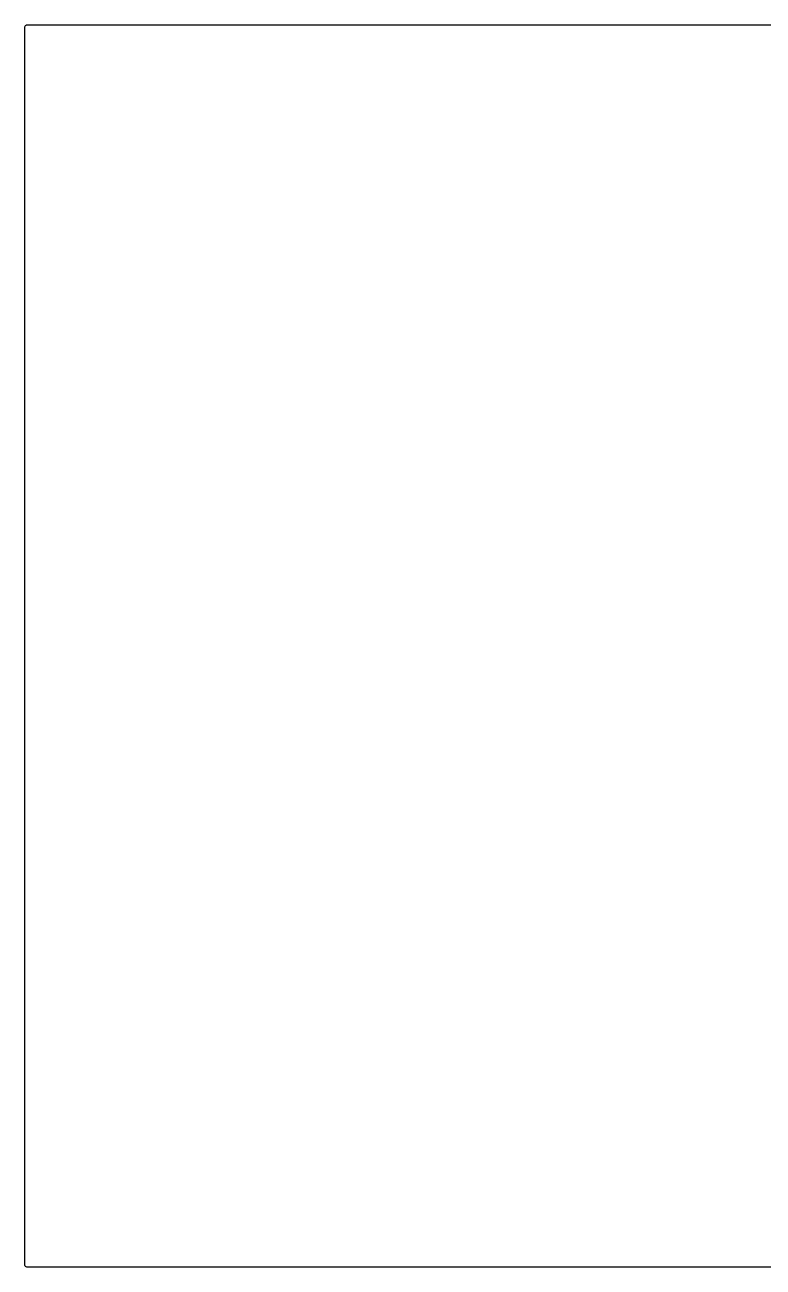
# Model space of a CAD drawing. Header units: millimetres. Extents: x 88 to 236, y -149 to -88.
# Drawn here: x 87.7 to 123.7, y -148.5 to -88 of the extents above; entities that cross this region are included whole.
import ezdxf

# ---------------------------------------------------------------- set-up
doc = ezdxf.new("R2010")
doc.units = ezdxf.units.MM
doc.layers.add('F.Cu', color=13, linetype='CONTINUOUS', true_color=0xc83434)

msp = doc.modelspace()

# ---------------------------------------------------------------- linework, layer by layer
at = {"layer": 'F.Cu', "linetype": 'CONTINUOUS'}
for p, q in [((87.7475, -88.134), (87.751396, -88.103162)), ((87.7475, -105.965588), (87.7475, -88.134)), ((87.751396, -88.103162), (87.762838, -88.074263)), ((87.762838, -88.074263), (87.781108, -88.049116)), ((87.781108, -88.049116), (87.805057, -88.029303)), ((87.805057, -88.029303), (87.833182, -88.016069)), ((87.833182, -88.016069), (87.863714, -88.010245)), ((87.863714, -88.010245), (87.8715, -88.01)), ((87.8715, -88.01), (158.1235, -88.01)), ((87.7475, -108.505588), (87.7475, -105.965588)), ((87.7475, -111.045588), (87.7475, -108.505588)), ((87.7475, -113.585588), (87.7475, -111.045588)), ((87.7475, -124.775588), (87.7475, -113.585588)), ((87.7475, -127.315588), (87.7475, -124.775588)), ((87.7475, -129.855587), (87.7475, -127.315588)), ((87.7475, -132.395588), (87.7475, -129.855587)), ((87.7475, -148.386), (87.7475, -132.395588)), ((87.747745, -148.393786), (87.7475, -148.386)), ((87.753569, -148.424318), (87.747745, -148.393786)), ((87.766803, -148.452443), (87.753569, -148.424318)), ((87.786616, -148.476392), (87.766803, -148.452443)), ((87.811763, -148.494662), (87.786616, -148.476392)), ((87.840662, -148.506104), (87.811763, -148.494662)), ((87.8715, -148.51), (87.840662, -148.506104)), ((203.126, -148.51), (87.8715, -148.51))]:
    msp.add_line(p, q, dxfattribs=at)

doc.saveas('drawing.dxf')
